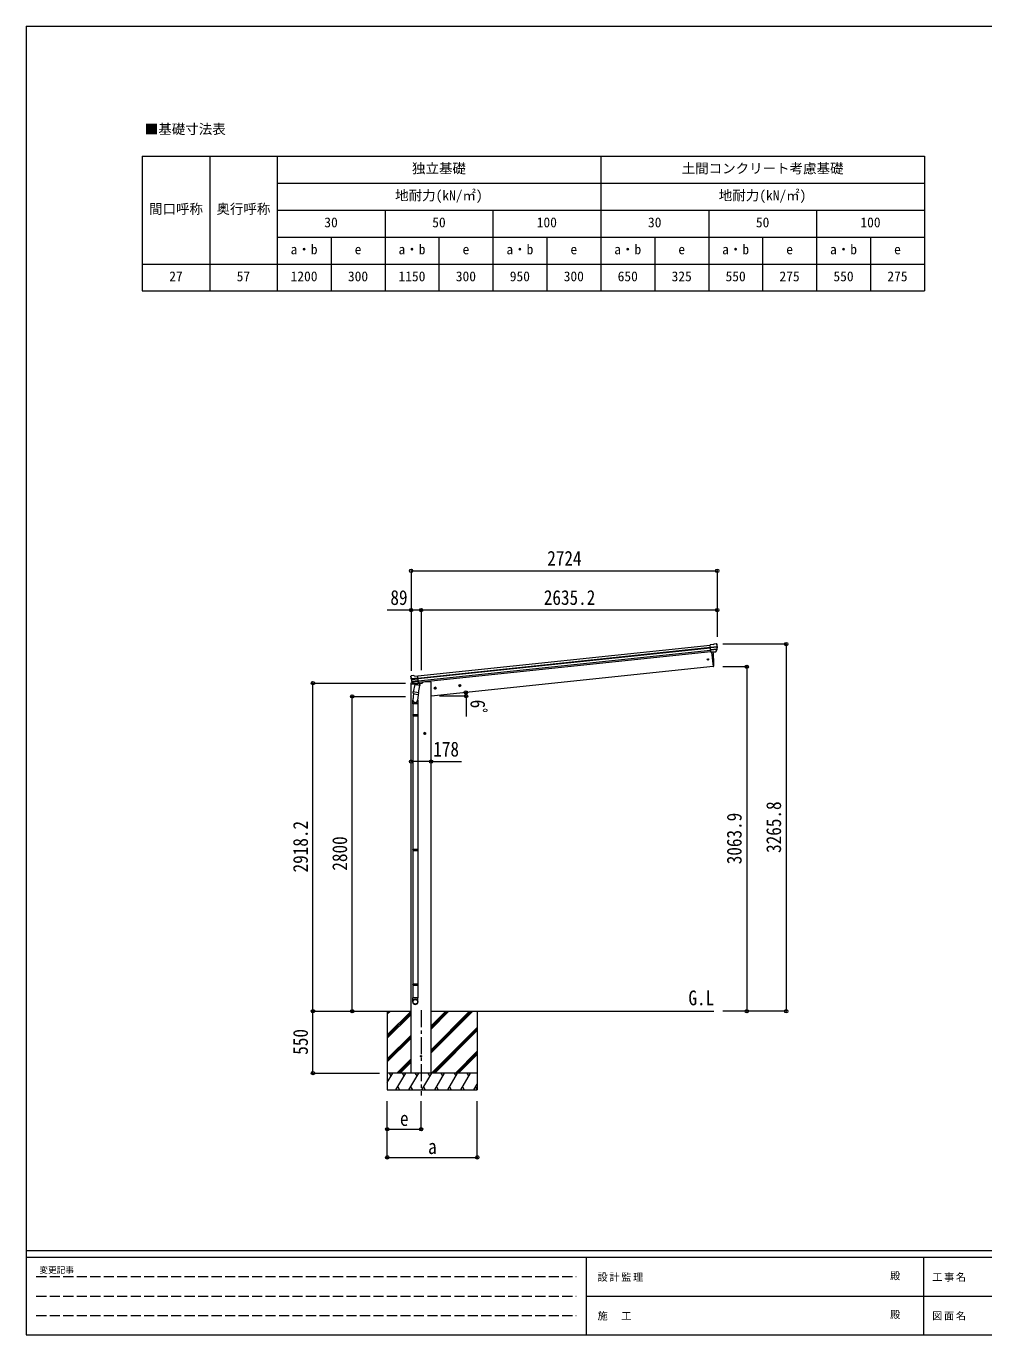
# Model space of a CAD drawing. Units: millimetres at full size, sheet at 1:30. Extents: x -8432 to 8432, y -5820 to 5820.
# Drawn here: x -8432 to 89, y -5820 to 5820 of the extents above; entities that cross this region are included whole.
import ezdxf
from ezdxf.enums import TextEntityAlignment as Align

# ---------------------------------------------------------------- set-up
doc = ezdxf.new("R2010")
doc.units = ezdxf.units.MM
doc.header["$LTSCALE"] = 30
doc.header["$PDMODE"] = 32
doc.header["$PDSIZE"] = 30
doc.linetypes.add('CHAIN1', pattern=[8, 5, -1, 1, -1])
doc.linetypes.add('DASHED3', pattern=[4, 3, -1])
for name, color, linetype, lineweight in [('0-0_0', 7, 'Continuous', 9), ('0-1_本体', 5, 'CHAIN1', 9), ('0-3_ELV2', 4, 'Continuous', 9), ('0-6_OTH_LINE', 6, 'Continuous', 9), ('0-9_OUTLINE', 7, 'Continuous', 9), ('0-E_DET2', 7, 'Continuous', 18), ('F-0_240', 7, 'Continuous', 9)]:
    doc.layers.add(name, color=color, linetype=linetype, lineweight=lineweight)
doc.layers.add('0-7_SHAPE', color=7, linetype='Continuous')
doc.styles.add('ＭＳ ゴシック', font='')
doc.styles.get('ＭＳ ゴシック').set_extended_font_data('MS Gothic')

msp = doc.modelspace()

# ---------------------------------------------------------------- linework, layer by layer
at = {"layer": '0-0_0'}
for p, q in [((-5458.68, -2941.4), (-5007.54, -2941.4)), ((-5218.54, -2941.4), (-5218.54, -3641.4)), ((-5218.54, -2968.78), (-5191.16, -2941.4)), ((-5218.54, -2954.64), (-5205.3, -2941.4)), ((-5218.54, -3152.62), (-5007.54, -2941.63)), ((-5218.54, -3166.77), (-5007.54, -2955.77)), ((-5218.54, -3180.91), (-5007.54, -2969.91)), ((-4829.54, -2941.4), (-2312.09, -2941.4)), ((-4829.54, -3312.41), (-4458.53, -2941.4)), ((-4829.54, -3284.12), (-4486.81, -2941.4)), ((-4829.54, -3298.26), (-4472.67, -2941.4)), ((-4829.54, -3100.28), (-4670.66, -2941.4)), ((-4829.54, -3086.13), (-4684.8, -2941.4)), ((-4829.54, -3071.99), (-4698.95, -2941.4)), ((-4418.54, -2941.4), (-4418.54, -3641.4)), ((-4824.69, -3491.4), (-4418.54, -3085.26)), ((-4810.54, -3491.4), (-4418.54, -3099.4)), ((-4796.4, -3491.4), (-4418.54, -3113.54)), ((-5218.54, -3364.76), (-5007.54, -3153.76)), ((-5218.54, -3378.9), (-5007.54, -3167.9)), ((-5218.54, -3393.04), (-5007.54, -3182.04)), ((-5133.05, -3491.4), (-5007.54, -3365.89)), ((-4612.55, -3491.4), (-4418.54, -3297.39)), ((-4598.41, -3491.4), (-4418.54, -3311.53)), ((-4584.27, -3491.4), (-4418.54, -3325.67)), ((-5218.54, -3575.23), (-5170.14, -3491.39)), ((-4418.54, -3491.4), (-5218.54, -3491.4)), ((-5185.15, -3517.38), (-5200.15, -3491.4)), ((-5141.28, -3641.4), (-5054.68, -3491.4)), ((-5118.91, -3491.4), (-5007.54, -3380.03)), ((-5104.77, -3491.4), (-5007.54, -3394.17)), ((-5069.68, -3517.38), (-5084.68, -3491.4)), ((-5025.81, -3641.4), (-4939.21, -3491.4)), ((-4954.21, -3517.38), (-4969.21, -3491.4)), ((-4910.34, -3641.4), (-4823.74, -3491.4)), ((-4838.74, -3517.38), (-4853.74, -3491.39)), ((-4794.87, -3641.4), (-4708.27, -3491.4)), ((-4723.27, -3517.38), (-4738.27, -3491.4)), ((-4679.4, -3641.4), (-4592.79, -3491.4)), ((-4622.8, -3491.4), (-4607.8, -3517.38)), ((-4563.93, -3641.4), (-4477.32, -3491.4)), ((-4492.33, -3517.38), (-4507.33, -3491.4)), ((-4448.46, -3641.4), (-4418.54, -3589.59)), ((-5218.54, -3641.4), (-4418.54, -3641.4)), ((-5126.28, -3615.42), (-5111.28, -3641.4)), ((-5010.81, -3615.42), (-4995.81, -3641.4)), ((-4895.34, -3615.42), (-4880.34, -3641.4)), ((-4779.87, -3615.42), (-4764.87, -3641.4)), ((-4664.4, -3615.42), (-4649.4, -3641.4)), ((-4548.93, -3615.42), (-4533.93, -3641.4)), ((-4433.46, -3615.42), (-4418.54, -3641.25))]:
    msp.add_line(p, q, dxfattribs=at)
at = {"layer": '0-1_本体'}
msp.add_line((-4918.54, -2932.41), (-4918.54, -3691.61), dxfattribs=at)
at = {"layer": '0-3_ELV2'}
for p, q in [((-4947.64, 40.61), (-2345.89, 314.06)), ((-4945.65, 21.71), (-2343.9, 295.17)), ((-4945.22, 17.53), (-2343.46, 290.99)), ((-4943.12, -2.32), (-2341.37, 271.13)), ((-2339.62, 254.39), (-4941.36, -19.06)), ((-2319.57, 318.84), (-2346.1, 316.05)), ((-2339.31, 251.5), (-2346.1, 316.05)), ((-2343.94, 295.52), (-2284.2, 301.8)), ((-2283.72, 295.93), (-2343.32, 289.67)), ((-2284.56, 279.18), (-2341.59, 273.19)), ((-2285.95, 274.52), (-2341.12, 268.72)), ((-2295.96, 256.29), (-2339.34, 251.73)), ((-2339.31, 251.5), (-2329.37, 252.55)), ((-2332.43, 252.22), (-2319.04, 124.83)), ((-2329.37, 252.55), (-2329.09, 252.48)), ((-2329.09, 252.48), (-2303.76, 255.14)), ((-2319.57, 318.84), (-2307.97, 325.81)), ((-2306.75, 326.22), (-2293.26, 327.64)), ((-2303.76, 255.14), (-2303.51, 255.26)), ((-2303.51, 255.26), (-2295.82, 256.07)), ((-2294.51, 257.94), (-2285.06, 276.24)), ((-2293.45, 257.51), (-2283.33, 275.77)), ((-2289.59, 326.55), (-2289.59, 326.55)), ((-2289.59, 326.55), (-2284.41, 322.36)), ((-2283.02, 318.66), (-2283.33, 320.51)), ((-2319.04, 124.83), (-4829.54, -139.03)), ((-2319.04, 124.83), (-2316.99, 125.12)), ((-5010.08, 32.03), (-5010.16, 33.91)), ((-5008.8, 36.8), (-5009.49, 35.94)), ((-5005.3, 41.12), (-5008.8, 36.8)), ((-4945.69, 22.07), (-5005.43, 15.79)), ((-5005.3, 41.12), (-5005.3, 41.12)), ((-5004.68, 9.95), (-4945.07, 16.21)), ((-5001.94, 42.95), (-5001.94, 42.95)), ((-4974.37, 39.81), (-4947.85, 42.6)), ((-4941.06, -21.95), (-4947.85, 42.6)), ((-5009.79, -26.56), (-5010.69, -33.39)), ((-5010.69, -33.39), (-4976.96, -29.84)), ((-5007.54, -3491.4), (-5007.54, -33.06)), ((-4990.28, -22.19), (-5007.13, -23.96)), ((-4987.17, -25.61), (-5000.86, -9.85)), ((-5000.37, -6.26), (-4943.34, -0.27)), ((-4986.23, -24.97), (-4999.27, -9.03)), ((-4998.05, -10.53), (-4942.87, -4.74)), ((-4976.86, -25.72), (-4984.56, -26.53)), ((-4984.46, -26.29), (-4941.08, -21.73)), ((-4983.71, -26.53), (-4982.15, -26.37)), ((-4982.15, -26.37), (-4944.61, -22.42)), ((-4976.59, -25.78), (-4976.86, -25.72)), ((-4951.26, -23.12), (-4976.59, -25.78)), ((-4951.01, -23), (-4951.26, -23.12)), ((-4941.06, -21.95), (-4951.01, -23)), ((-4944.61, -22.42), (-4943.04, -22.26)), ((-4936.94, -25.64), (-4907.68, -22.56)), ((-4902.82, -15.01), (-4903.24, -18.24)), ((-4872.04, -12.4), (-4902.9, -15.64)), ((-4829.54, -12.4), (-4872.04, -12.4)), ((-4829.54, -3491.4), (-4829.54, -12.4)), ((-4793.61, -60.34), (-4799.69, -64.75)), ((-4786.76, -63.39), (-4793.61, -60.34)), ((-4792.04, -75.27), (-4785.97, -70.86)), ((-4785.97, -70.86), (-4786.76, -63.39)), ((-4574.82, -37.34), (-4580.89, -41.75)), ((-4567.96, -40.4), (-4574.82, -37.34)), ((-4573.25, -52.27), (-4567.18, -47.86)), ((-4567.18, -47.86), (-4567.96, -40.4)), ((-4886.04, -463.44), (-4892.54, -467.19)), ((-4879.54, -467.19), (-4886.04, -463.44)), ((-4892.54, -467.19), (-4892.54, -474.7)), ((-4892.54, -474.7), (-4886.04, -478.45))]:
    msp.add_line(p, q, dxfattribs=at)
for points in [[(-4988.45, 44.36), (-4988.45, 44.36), (-5001.94, 42.95)], [(-4974.37, 39.81), (-4987.16, 44.22), (-4987.16, 44.22)], [(-4799.69, -64.75), (-4798.9, -72.21), (-4792.04, -75.27)], [(-4580.89, -41.75), (-4580.11, -49.22), (-4573.25, -52.27)], [(-4886.04, -478.45), (-4879.54, -474.7), (-4879.54, -467.19)]]:
    msp.add_lwpolyline(points, dxfattribs=at)
for centre, radius in [((-2365.83, 187.38), 6.5), ((-4792.83, -67.8), 8.5), ((-4792.83, -67.8), 7.7), ((-4792.83, -67.8), 6.5), ((-4574.03, -44.81), 8.5), ((-4574.03, -44.81), 7.7), ((-4574.03, -44.81), 6.5), ((-4886.04, -470.95), 8.5), ((-4886.04, -470.95), 7.7), ((-4886.04, -470.95), 6.5), ((-4918.54, -3341.4), 4.5)]:
    msp.add_circle(centre, radius, dxfattribs=at)
for centre, radius, start, end in [((-3213.64, 165.04), 900, 357.63919, 5.64987), ((-2306.43, 323.24), 3, 96.02369, 120.97631), ((-2296.07, 258.96), 2.99, 285.2717, 331.00739), ((-2292.74, 322.67), 5, 51.04426, 95.95574), ((-2476.58, 297.01), 192.44, 1.4271, 6.57578), ((-2287.72, 277.62), 3, 332.69111, 354.20009), ((-2483.92, 297.55), 200.2, 354.20009, 359.53883), ((-2238.93, 303.91), 45.32, 182.67122, 185.64518), ((-2283.53, 294.6), 1.35, 95.1605, 97.91927), ((-2280.93, 296.15), 2.74, 179.02151, 184.43412), ((-2285.96, 277.23), 3, 331, 354.13916), ((-2483.92, 297.55), 202, 354.13916, 6), ((-2317.41, 128.09), 3, 278, 357.63919), ((-4809.19, 53.15), 202, 186, 197.86084), ((-4816.25, 51.1), 192.44, 185.42422, 190.5729), ((-5050.15, 8.44), 45.32, 6.35482, 9.32878), ((-5001.41, 37.97), 5, 96.04426, 140.95574), ((-5007.45, 9.58), 2.74, 7.56588, 12.97849), ((-5004.58, 8.6), 1.35, 94.08073, 96.8395), ((-4809.19, 53.15), 200.2, 192.46117, 197.79991), ((-4988.14, 41.38), 3, 71.02369, 95.97631), ((-5006.82, -26.95), 3, 96, 172.5), ((-4998.6, -7.88), 3, 197.86084, 221), ((-4996.95, -7.13), 3, 197.79991, 219.30889), ((-4984.91, -23.64), 2.99, 220.99261, 266.7283), ((-4983.76, -26.03), 0.5, 240.73754, 276), ((-4943.09, -21.76), 0.5, 276, 311.26246), ((-4908.2, -17.59), 5, 276, 352.5)]:
    msp.add_arc(centre, radius, start, end, dxfattribs=at)
for centre, major_axis, ratio, start_param, end_param in [((-2296.27, 259.26), (-0.11, 3), 0.642905, 3.24593831, 4.20392797), ((-2296.14, 259.06), (1.66, -2.51), 0.997631, 5.80419048, 5.89294842), ((-2296.21, 259.17), (3.53, -2.11), 0.650902, 5.25614477, 5.32895537), ((-2293.84, 259.52), (1.08, 3.13), 0.040856, 2.11350352, 2.14162489), ((-2285.28, 319.06), (-0.87, 5.91), 0.020485, 0.67143203, 1.56913061), ((-2290.68, 323.57), (5.88, -1.31), 0.24881, 0.46058498, 0.46410383), ((-2286.3, 320.03), (-2.34, 1.9), 0.995767, 3.98597162, 4.71238898), ((-2481.61, 275.6), (-20.92, 199.05), 0.994373, 4.71137894, 4.7277536), ((-5007.16, 34.05), (1.9, 2.34), 0.995767, 1.57079633, 2.29721369), ((-5003.62, 38.43), (-5.48, -2.51), 0.24881, 5.81908147, 5.82260033), ((-5007.95, 32.89), (-0.38, 5.97), 0.020485, 4.7140547, 5.61175327), ((-4806.88, 31.2), (-20.92, 199.05), 0.994373, 1.55543171, 1.57180637), ((-4806.88, 31.2), (-20.92, 199.05), 0.994373, 4.71137894, 4.7277536), ((-4987.21, -23.57), (-1.71, 2.84), 0.040856, 4.14156042, 4.16968179), ((-4984.77, -23.31), (-0.51, 2.96), 0.642905, 2.07925734, 3.03724699), ((-4984.82, -23.42), (-3.02, -2.79), 0.650902, 0.95422993, 1.02704053), ((-4984.86, -23.54), (-1.1, -2.8), 0.997631, 0.39023689, 0.47899483)]:
    msp.add_ellipse(centre, major_axis=major_axis, ratio=ratio, start_param=start_param, end_param=end_param, dxfattribs=at)
at = {"layer": '0-6_OTH_LINE'}
for p, q in [((-5007.54, 975.66), (-5007.54, 84.58)), ((-5007.54, 975.66), (-2283.3, 975.66)), ((-2283.3, 975.66), (-2283.3, 388.48)), ((-5007.54, 626.66), (-5221.07, 626.66)), ((-4918.54, 626.66), (-5007.54, 626.66)), ((-5007.54, 626.66), (-5007.54, 388.48)), ((-4918.54, 626.66), (-4918.54, 92.75)), ((-2283.3, 626.66), (-4918.54, 626.66)), ((-2283.3, 626.66), (-2283.3, 388.48)), ((-1669.3, 324.4), (-2233.16, 324.4)), ((-1669.3, 324.4), (-1669.3, -2941.4)), ((-2020.3, 122.5), (-2233.16, 122.5)), ((-2020.3, 122.5), (-2020.3, -2941.4)), ((-5879.79, -2941.4), (-5879.79, -23.2)), ((-5879.79, -23.2), (-5058.04, -23.2)), ((-5530.79, -2941.4), (-5530.79, -141.4)), ((-5530.79, -141.4), (-5058.04, -141.4)), ((-4829.54, -720.95), (-5007.54, -720.95)), ((-5879.79, -2941.4), (-5289.4, -2941.4)), ((-5879.79, -3491.4), (-5879.79, -2941.4)), ((-5530.79, -2941.4), (-5289.4, -2941.4)), ((-2020.3, -2941.4), (-2233.16, -2941.4)), ((-1669.3, -2941.4), (-2233.16, -2941.4)), ((-5879.79, -3491.4), (-5289.4, -3491.4)), ((-5218.54, -4241.4), (-5218.54, -3742.4)), ((-5218.54, -3991.4), (-5218.54, -3742.4)), ((-4918.54, -3991.4), (-4918.54, -3742.4)), ((-4418.54, -4241.4), (-4418.54, -3742.4)), ((-5218.54, -3991.4), (-4918.54, -3991.4)), ((-5218.54, -4241.4), (-4418.54, -4241.4))]:
    msp.add_line(p, q, dxfattribs=at)
at = {"layer": '0-6_OTH_LINE', "lineweight": 18}
for p, q in [((-4517.39, -139.03), (-4755.18, -139.03)), ((-4517.39, -139.03), (-4517.39, -320.53)), ((-4829.54, -720.95), (-4557.5, -720.95))]:
    msp.add_line(p, q, dxfattribs=at)
at = {"layer": '0-6_OTH_LINE'}
msp.add_arc((-4755.18, -139.03), 237.79, 0, 7.8733, dxfattribs=at)
for p in [(-5007.54, 975.66), (-2283.3, 975.66), (-5007.54, 626.66), (-4918.54, 626.66), (-2283.3, 626.66), (-1669.3, 324.4), (-2020.3, 122.5), (-5879.79, -23.2), (-4519.63, -106.46), (-5530.79, -141.4), (-4517.39, -139.03), (-5007.54, -720.95), (-4829.54, -720.95), (-5879.79, -2941.4), (-5530.79, -2941.4), (-2020.3, -2941.4), (-1669.3, -2941.4), (-5879.79, -3491.4), (-5218.54, -3991.4), (-4918.54, -3991.4), (-5218.54, -4241.4), (-4418.54, -4241.4)]:
    msp.add_point(p, dxfattribs=at)
at = {"layer": '0-9_OUTLINE'}
for p, q in [((-4984.68, -115.83), (-4990.24, -171.56)), ((-4989.56, -112.8), (-4987.07, -100.55)), ((-4989.35, -114.19), (-4989.35, -114.19)), ((-4988.02, -115.16), (-4947.06, -123.49)), ((-4973.73, -34.89), (-4987.09, -100.55)), ((-4942.21, -109.68), (-4987.09, -100.55)), ((-4983.71, -26.53), (-4943.04, -22.26)), ((-4980.35, -26.83), (-4980.5, -27.56)), ((-4979.89, -28.69), (-4955.14, -38.44)), ((-4928.85, -44.02), (-4973.73, -34.89)), ((-4971.55, -31.97), (-4972.21, -35.2)), ((-4950.75, -23.45), (-4953.66, -37.8)), ((-4941.77, -107.54), (-4948.42, -175.28)), ((-4942.22, -109.68), (-4944.76, -122.15)), ((-4942.21, -109.68), (-4928.85, -44.02)), ((-4941.23, -20.37), (-4940.3, -20.56)), ((-4940.3, -20.56), (-4929.1, -37.48)), ((-4929.1, -37.48), (-4930.37, -43.71)), ((-4992.39, -208.72), (-4992.39, -174.37)), ((-4946.39, -208.72), (-4992.39, -208.72)), ((-4990.39, -208.72), (-4990.39, -305.46)), ((-4948.39, -208.72), (-4948.39, -305.46)), ((-4946.39, -174.06), (-4946.39, -208.72)), ((-4992.39, -307.46), (-4991.39, -305.46)), ((-4946.39, -307.46), (-4992.39, -307.46)), ((-4946.39, -315.46), (-4992.39, -315.46)), ((-4947.39, -305.46), (-4991.39, -305.46)), ((-4947.39, -317.46), (-4991.39, -317.46)), ((-4990.39, -317.46), (-4990.39, -1503.65)), ((-4948.39, -317.46), (-4948.39, -1503.65)), ((-4946.39, -307.46), (-4947.39, -305.46)), ((-4946.39, -315.46), (-4947.39, -317.46)), ((-4946.39, -307.46), (-4946.39, -315.46)), ((-4992.39, -1505.65), (-4991.39, -1503.65)), ((-4946.39, -1505.65), (-4992.39, -1505.65)), ((-4947.39, -1503.65), (-4991.39, -1503.65)), ((-4946.39, -1505.65), (-4947.39, -1503.65)), ((-4946.39, -1505.65), (-4946.39, -1513.65)), ((-4946.39, -1513.65), (-4992.39, -1513.65)), ((-4947.39, -1515.65), (-4991.39, -1515.65)), ((-4990.39, -1515.65), (-4990.39, -2701.84)), ((-4948.39, -1515.65), (-4948.39, -2701.84)), ((-4946.39, -1513.65), (-4947.39, -1515.65)), ((-4992.39, -2703.84), (-4991.39, -2701.84)), ((-4946.39, -2703.84), (-4992.39, -2703.84)), ((-4946.39, -2711.84), (-4992.39, -2711.84)), ((-4947.39, -2701.84), (-4991.39, -2701.84)), ((-4947.39, -2713.84), (-4991.39, -2713.84)), ((-4990.39, -2713.84), (-4990.39, -2823.84)), ((-4948.39, -2713.84), (-4948.39, -2823.84)), ((-4946.39, -2703.84), (-4947.39, -2701.84)), ((-4946.39, -2711.84), (-4947.39, -2713.84)), ((-4946.39, -2703.84), (-4946.39, -2711.84)), ((-4992.39, -2857.98), (-4992.39, -2823.84)), ((-4946.39, -2823.84), (-4992.39, -2823.84)), ((-4946.39, -2857.98), (-4946.39, -2823.84))]:
    msp.add_line(p, q, dxfattribs=at)
for points in [[(-4992.39, -307.46), (-4992.39, -315.46), (-4991.39, -317.46)], [(-4992.39, -1505.65), (-4992.39, -1513.65), (-4991.39, -1515.65)], [(-4992.39, -2703.84), (-4992.39, -2711.84), (-4991.39, -2713.84)]]:
    msp.add_lwpolyline(points, dxfattribs=at)
for centre, radius, start, end in [((-4987.66, -113.22), 1.95, 167.54017, 209.97766), ((-4987.62, -113.2), 2, 209.90962, 258.5), ((-4983.76, -26.03), 0.5, 240.73754, 276), ((-4980.84, -26.73), 0.5, 348.5, 96), ((-4979.52, -27.76), 1, 168.5, 248.5), ((-4954.66, -37.52), 1.03, 242.53897, 344.46569), ((-4950.16, -23.61), 0.604, 93.09842, 164.70595), ((-4943.09, -21.76), 0.5, 276, 311.26246), ((-4962.39, -174.37), 30, 177.45142, 180), ((-4946.66, -121.53), 2, 258.5, 341.96843)]:
    msp.add_arc(centre, radius, start, end, dxfattribs=at)
for centre, major_axis, ratio, start_param, end_param in [((-4969.39, -174.06), (23, 0), 0.996195, 2.62193603, 6.60747969), ((-4969.39, -174.06), (21, 0), 0.996195, 3.02154981, 6.2247991), ((-4969.39, -2856.24), (-23, 0), 0.996195, 3.14159265, 6.28318531), ((-4969.39, -2857.98), (-23, 0), 0.996195, 3.14159265, 6.28318531), ((-4969.39, -2857.98), (0, -23.43), 0.981806, 4.71238898, 7.85398163)]:
    msp.add_ellipse(centre, major_axis=major_axis, ratio=ratio, start_param=start_param, end_param=end_param, dxfattribs=at)
msp.add_ellipse((-4969.39, -2857.98), major_axis=(21, 0), ratio=0.996195, dxfattribs=at)
at = {"layer": '0-E_DET2'}
for p, q in [((-7398.92, 4664.59), (-438.92, 4664.59)), ((-7398.92, 4664.59), (-7398.92, 3464.59)), ((-6798.92, 4664.59), (-6798.92, 3464.59)), ((-6198.92, 4664.59), (-6198.92, 3464.59)), ((-3318.92, 4664.59), (-3318.92, 3464.59)), ((-438.92, 4664.59), (-438.92, 3464.59)), ((-6198.92, 4424.59), (-438.92, 4424.59)), ((-6198.92, 4184.59), (-438.92, 4184.59)), ((-5238.92, 4184.59), (-5238.92, 3464.59)), ((-4278.92, 4184.59), (-4278.92, 3464.59)), ((-2358.92, 4184.59), (-2358.92, 3464.59)), ((-1398.92, 4184.59), (-1398.92, 3464.59)), ((-6198.92, 3944.59), (-438.92, 3944.59)), ((-5718.92, 3944.59), (-5718.92, 3464.59)), ((-4758.92, 3944.59), (-4758.92, 3464.59)), ((-3798.92, 3944.59), (-3798.92, 3464.59)), ((-2838.92, 3944.59), (-2838.92, 3464.59)), ((-1878.92, 3944.59), (-1878.92, 3464.59)), ((-918.92, 3944.59), (-918.92, 3464.59)), ((-7398.92, 3704.59), (-438.92, 3704.59)), ((-7398.92, 3464.59), (-438.92, 3464.59))]:
    msp.add_line(p, q, dxfattribs=at)
at = {"layer": 'F-0_240', "color": 5}
for p, q in [((-8432.06, 5820), (-8432.06, -5820)), ((-8432.06, 5820), (8007.94, 5820)), ((-8432.06, -5070), (8007.94, -5070)), ((-8432.06, -5130), (5341.19, -5130)), ((-3448.82, -5130), (-3448.82, -5820)), ((-448.82, -5130), (-448.82, -5820)), ((-3448.82, -5475), (2701.18, -5475)), ((-8432.06, -5820), (8007.94, -5820))]:
    msp.add_line(p, q, dxfattribs=at)
at = {"layer": 'F-0_240', "color": 4, "linetype": 'DASHED3'}
for p, q in [((-8342.06, -5302.5), (-3538.82, -5302.5)), ((-8342.06, -5475), (-3538.82, -5475)), ((-8342.06, -5647.5), (-3538.82, -5647.5))]:
    msp.add_line(p, q, dxfattribs=at)

# ---------------------------------------------------------------- texts
at = {"layer": '0-6_OTH_LINE', "color": 7, "style": 'ＭＳ ゴシック', "width": 0.85}
for s, p in [('2724', (-3795.42, 981.66)), ('89', (-5191.03, 632.36)), ('2635.2', (-3825.92, 632.66)), ('178', (-4809.37, -715.87)), ('e', (-5106.04, -4001.4)), ('a', (-4856.04, -4251.4))]:
    msp.add_text(s, height=132, dxfattribs=at).set_placement(p, align=Align.BOTTOM_LEFT)
for s, rotation, p in [('6ﾟ', 270, (-4517.85, -170.55)), ('3265.8', 90, (-1675.3, -1533.5)), ('2918.2', 90, (-5885.79, -1707.3)), ('3063.9', 90, (-2026.3, -1634.45)), ('2800', 90, (-5536.79, -1691.4)), ('550', 90, (-5885.79, -3328.9))]:
    msp.add_text(s, height=132, rotation=rotation, dxfattribs=at).set_placement(p, align=Align.BOTTOM_LEFT)
at = {"layer": '0-7_SHAPE', "style": 'ＭＳ ゴシック', "width": 0.85}
msp.add_text('G.L', height=132, dxfattribs=at).set_placement((-2539.05, -2928.6), align=Align.BOTTOM_LEFT)
at = {"layer": '0-E_DET2', "style": 'ＭＳ ゴシック'}
for s, p in [('■基礎寸法表', (-7376.52, 4834.31)), ('独立基礎', (-4998.92, 4484.59)), ('土間コンクリート考慮基礎', (-2598.92, 4484.59)), ('地耐力(kN/㎡)', (-5148.92, 4244.59)), ('地耐力(kN/㎡)', (-2268.92, 4244.59)), ('間口呼称', (-7338.92, 4124.59)), ('奥行呼称', (-6738.92, 4124.59)), ('30', (-5778.92, 4004.59)), ('50', (-4818.92, 4004.59)), ('100', (-3888.92, 4004.59)), ('30', (-2898.92, 4004.59)), ('50', (-1938.92, 4004.59)), ('100', (-1008.92, 4004.59)), ('a・b', (-6078.92, 3764.59)), ('e', (-5508.92, 3764.59)), ('a・b', (-5118.92, 3764.59)), ('e', (-4548.92, 3764.59)), ('a・b', (-4158.92, 3764.59)), ('e', (-3588.92, 3764.59)), ('a・b', (-3198.92, 3764.59)), ('e', (-2628.92, 3764.59)), ('a・b', (-2238.92, 3764.59)), ('e', (-1668.92, 3764.59)), ('a・b', (-1278.92, 3764.59)), ('e', (-708.92, 3764.59)), ('27', (-7158.92, 3524.59)), ('57', (-6558.92, 3524.59)), ('1200', (-6078.92, 3524.59)), ('300', (-5568.92, 3524.59)), ('1150', (-5118.92, 3524.59)), ('300', (-4608.92, 3524.59)), ('950', (-4128.92, 3524.59)), ('300', (-3648.92, 3524.59)), ('650', (-3168.92, 3524.59)), ('325', (-2688.92, 3524.59)), ('550', (-2208.92, 3524.59)), ('275', (-1728.92, 3524.59)), ('550', (-1248.92, 3524.59)), ('275', (-768.92, 3524.59))]:
    msp.add_text(s, height=87.98, dxfattribs=at).set_placement(p, align=Align.BOTTOM_LEFT)
at = {"layer": 'F-0_240', "style": 'ＭＳ ゴシック'}
for s, height, p in [('変更記事', 54.99, (-8314.83, -5287.5)), ('殿', 65.98, (-744.53, -5347.5)), ('殿', 65.98, (-744.53, -5692.5))]:
    msp.add_text(s, height=height, dxfattribs=at).set_placement(p, align=Align.BOTTOM_LEFT)
at = {"layer": 'F-0_240', "char_height": 65.98, "attachment_point": 7, "style": 'ＭＳ ゴシック'}
for s, insert in [('\\T1.17;設計監理', (-3347.49, -5347.5)), ('\\T1.17;工事名', (-369.71, -5347.5)), ('\\T1.17;施\u3000工', (-3347.49, -5692.5)), ('\\T1.17;図面名', (-369.71, -5692.5))]:
    msp.add_mtext(s, dxfattribs=dict(at, insert=insert))

doc.saveas('drawing.dxf')
